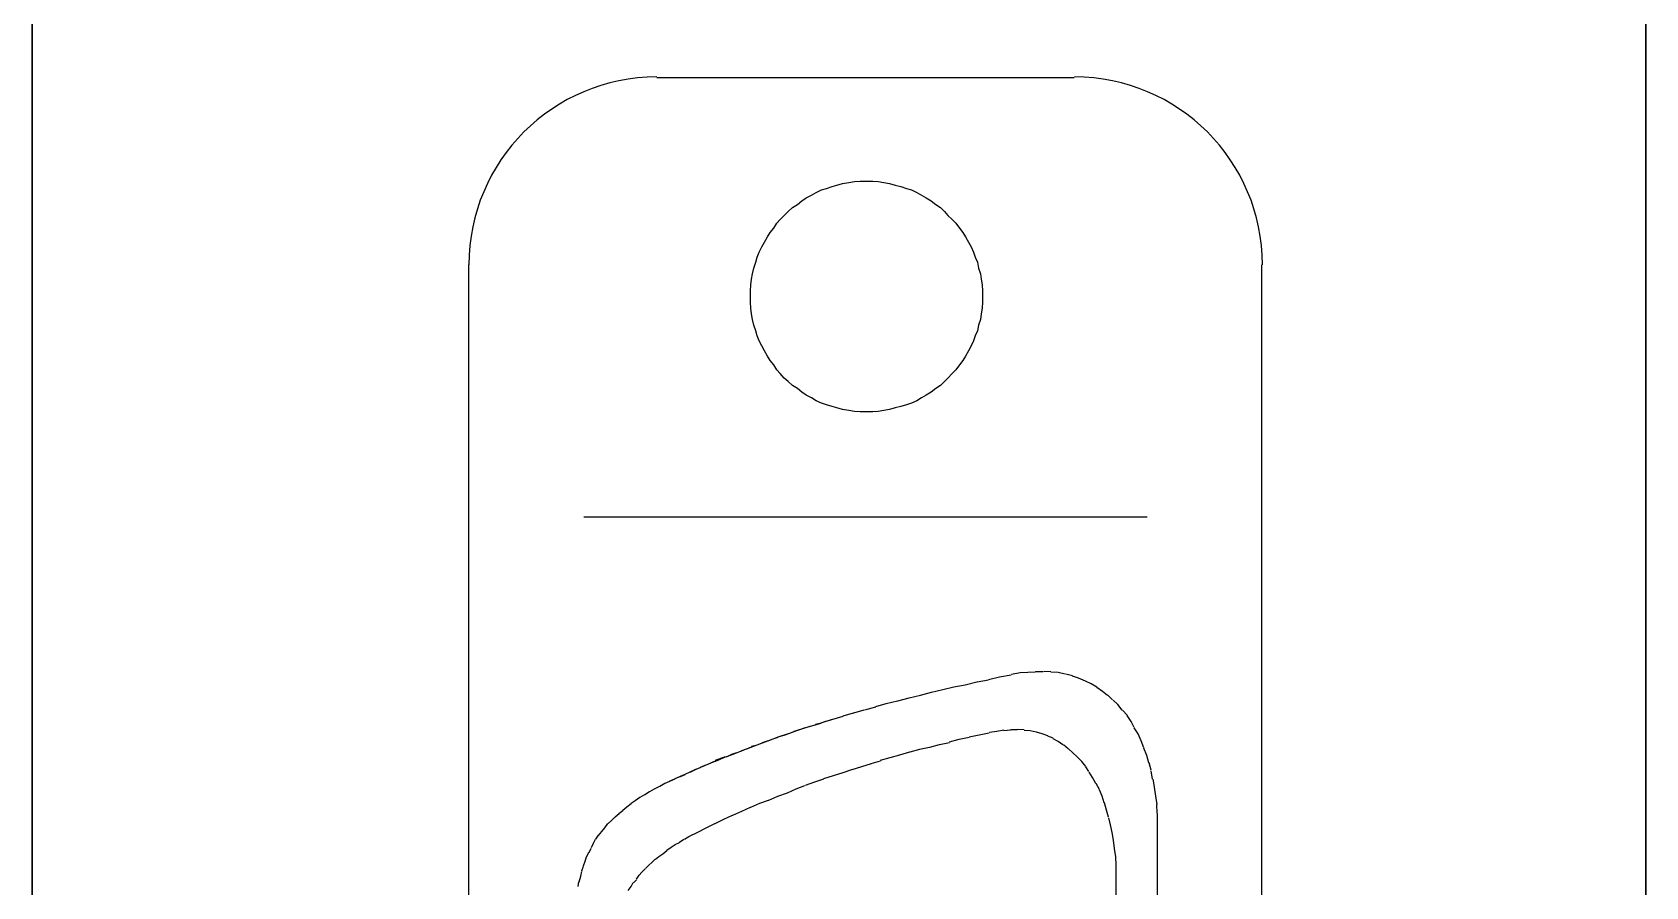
# Model space of a CAD drawing. Extents: x 0 to 34, y 0 to 22.
# Drawn here: x 16.5218 to 16.6655, y 13.6133 to 13.6894 of the extents above; entities that cross this region are included whole.
import ezdxf

# ---------------------------------------------------------------- set-up
doc = ezdxf.new("R2010")
doc.units = 0
doc.header["$LTSCALE"] = 0.375
doc.header["$MEASUREMENT"] = 0
doc.linetypes.add('Standard', pattern=[0])
doc.layers.add('Free_graphics', color=2, linetype='Continuous')
doc.layers.add('SLIN', color=1, linetype='Continuous')

msp = doc.modelspace()

# ---------------------------------------------------------------- linework, layer by layer
at = {"layer": 'Free_graphics', "color": 2, "linetype": 'Standard', "lineweight": -3}
for p, q in [((16.52181, 12.93741), (16.52181, 13.84923)), ((16.52181, 12.93741), (16.52181, 13.84923)), ((16.52181, 13.84923), (16.52181, 12.93741)), ((16.52181, 13.84923), (16.52181, 12.93741)), ((16.52181, 12.93741), (16.52181, 13.84923)), ((16.52181, 12.93741), (16.52181, 13.84923)), ((16.52181, 13.84923), (16.52181, 12.93741)), ((16.52181, 13.84923), (16.52181, 12.93741)), ((16.66555, 13.84923), (16.66555, 12.93741)), ((16.66555, 12.93741), (16.66555, 13.84923)), ((16.66555, 13.84923), (16.66555, 12.93741)), ((16.66555, 12.93741), (16.66555, 13.84923))]:
    msp.add_line(p, q, dxfattribs=at)
at = {"layer": 'Free_graphics', "color": 4, "linetype": 'Standard', "lineweight": -3}
for p, q in [((16.52181, 12.93741), (16.52181, 13.84923)), ((16.52181, 12.93741), (16.52181, 13.84923)), ((16.66555, 13.84923), (16.66555, 12.93741)), ((16.66555, 13.84923), (16.66555, 12.93741))]:
    msp.add_line(p, q, dxfattribs=at)
at = {"layer": 'SLIN', "color": 2, "linetype": 'Standard', "lineweight": -3}
for p, q in [((16.57745, 13.68538), (16.61463, 13.68538)), ((16.59122, 13.67489), (16.59165, 13.67514)), ((16.59165, 13.67514), (16.59211, 13.67535)), ((16.59211, 13.67535), (16.59258, 13.67549)), ((16.59258, 13.67549), (16.59308, 13.67567)), ((16.59308, 13.67567), (16.5935, 13.67578)), ((16.5935, 13.67578), (16.594, 13.67592)), ((16.594, 13.67592), (16.59457, 13.67603)), ((16.59457, 13.67603), (16.59507, 13.6761)), ((16.59507, 13.6761), (16.59557, 13.67613)), ((16.59557, 13.67613), (16.59614, 13.67613)), ((16.59614, 13.67613), (16.59668, 13.67613)), ((16.59668, 13.67613), (16.59718, 13.6761)), ((16.59718, 13.6761), (16.59768, 13.67603)), ((16.59768, 13.67603), (16.59818, 13.67592)), ((16.59818, 13.67592), (16.59868, 13.67578)), ((16.59868, 13.67578), (16.59918, 13.67567)), ((16.59918, 13.67567), (16.59968, 13.67549)), ((16.59968, 13.67549), (16.60014, 13.67535)), ((16.60014, 13.67535), (16.60061, 13.67514)), ((16.60061, 13.67514), (16.60103, 13.67489)), ((16.58915, 13.67342), (16.58954, 13.67378)), ((16.58954, 13.67378), (16.58997, 13.67407)), ((16.58997, 13.67407), (16.59036, 13.67439)), ((16.59036, 13.67439), (16.59076, 13.67464)), ((16.59076, 13.67464), (16.59122, 13.67489)), ((16.60103, 13.67489), (16.60146, 13.67464)), ((16.60146, 13.67464), (16.60189, 13.67439)), ((16.60189, 13.67439), (16.60232, 13.67407)), ((16.60232, 13.67407), (16.60271, 13.67378)), ((16.60271, 13.67378), (16.60307, 13.67342)), ((16.58787, 13.67196), (16.58815, 13.67239)), ((16.58815, 13.67239), (16.58844, 13.67271)), ((16.58844, 13.67271), (16.58879, 13.67307)), ((16.58879, 13.67307), (16.58915, 13.67342)), ((16.60307, 13.67342), (16.60339, 13.67307)), ((16.60339, 13.67307), (16.60375, 13.67271)), ((16.60375, 13.67271), (16.6041, 13.67239)), ((16.6041, 13.67239), (16.60442, 13.67196)), ((16.58705, 13.67071), (16.5873, 13.67117)), ((16.5873, 13.67117), (16.58755, 13.67157)), ((16.58755, 13.67157), (16.58787, 13.67196)), ((16.60442, 13.67196), (16.60471, 13.67157)), ((16.60471, 13.67157), (16.60496, 13.67117)), ((16.60496, 13.67117), (16.60521, 13.67071)), ((16.58626, 13.66893), (16.5864, 13.66936)), ((16.5864, 13.66936), (16.58658, 13.66982)), ((16.58658, 13.66982), (16.5868, 13.67028)), ((16.5868, 13.67028), (16.58705, 13.67071)), ((16.60521, 13.67071), (16.60546, 13.67028)), ((16.60546, 13.67028), (16.60567, 13.66982)), ((16.60567, 13.66982), (16.60582, 13.66936)), ((16.60582, 13.66936), (16.60603, 13.66893)), ((16.56071, 13.48288), (16.56071, 13.66868)), ((16.5859, 13.66739), (16.58598, 13.66789)), ((16.58598, 13.66789), (16.58608, 13.66839)), ((16.58608, 13.66839), (16.58626, 13.66893)), ((16.60603, 13.66893), (16.6061, 13.66839)), ((16.6061, 13.66839), (16.60628, 13.66789)), ((16.60628, 13.66789), (16.60635, 13.66739)), ((16.63136, 13.48288), (16.63136, 13.66868)), ((16.5858, 13.66636), (16.58583, 13.66689)), ((16.58583, 13.66689), (16.5859, 13.66739)), ((16.60635, 13.66739), (16.60642, 13.66689)), ((16.60642, 13.66689), (16.60646, 13.66636)), ((16.5858, 13.66586), (16.5858, 13.66636)), ((16.5858, 13.66536), (16.5858, 13.66586)), ((16.58583, 13.66482), (16.5858, 13.66536)), ((16.60646, 13.66536), (16.60642, 13.66482)), ((16.60646, 13.66636), (16.60646, 13.66586)), ((16.60646, 13.66586), (16.60646, 13.66536)), ((16.5859, 13.66432), (16.58583, 13.66482)), ((16.58598, 13.66382), (16.5859, 13.66432)), ((16.58608, 13.66332), (16.58598, 13.66382)), ((16.60628, 13.66382), (16.6061, 13.66332)), ((16.60635, 13.66432), (16.60628, 13.66382)), ((16.60642, 13.66482), (16.60635, 13.66432)), ((16.58626, 13.66279), (16.58608, 13.66332)), ((16.5864, 13.66236), (16.58626, 13.66279)), ((16.58658, 13.6619), (16.5864, 13.66236)), ((16.60582, 13.66236), (16.60567, 13.6619)), ((16.60603, 13.66279), (16.60582, 13.66236)), ((16.6061, 13.66332), (16.60603, 13.66279)), ((16.5868, 13.66147), (16.58658, 13.6619)), ((16.58705, 13.66101), (16.5868, 13.66147)), ((16.5873, 13.66054), (16.58705, 13.66101)), ((16.60521, 13.66101), (16.60496, 13.66054)), ((16.60546, 13.66147), (16.60521, 13.66101)), ((16.60567, 13.6619), (16.60546, 13.66147)), ((16.58755, 13.66015), (16.5873, 13.66054)), ((16.58787, 13.65976), (16.58755, 13.66015)), ((16.58815, 13.65933), (16.58787, 13.65976)), ((16.58844, 13.65901), (16.58815, 13.65933)), ((16.6041, 13.65933), (16.60375, 13.65901)), ((16.60442, 13.65976), (16.6041, 13.65933)), ((16.60471, 13.66015), (16.60442, 13.65976)), ((16.60496, 13.66054), (16.60471, 13.66015)), ((16.58879, 13.65858), (16.58844, 13.65901)), ((16.58915, 13.65829), (16.58879, 13.65858)), ((16.58954, 13.65794), (16.58915, 13.65829)), ((16.58997, 13.65765), (16.58954, 13.65794)), ((16.60271, 13.65794), (16.60232, 13.65765)), ((16.60307, 13.65829), (16.60271, 13.65794)), ((16.60339, 13.65858), (16.60307, 13.65829)), ((16.60375, 13.65901), (16.60339, 13.65858)), ((16.59036, 13.65733), (16.58997, 13.65765)), ((16.59076, 13.65708), (16.59036, 13.65733)), ((16.59122, 13.65683), (16.59076, 13.65708)), ((16.59165, 13.65658), (16.59122, 13.65683)), ((16.59211, 13.65637), (16.59165, 13.65658)), ((16.59258, 13.65622), (16.59211, 13.65637)), ((16.60014, 13.65637), (16.59968, 13.65622)), ((16.60061, 13.65658), (16.60014, 13.65637)), ((16.60103, 13.65683), (16.60061, 13.65658)), ((16.60146, 13.65708), (16.60103, 13.65683)), ((16.60189, 13.65733), (16.60146, 13.65708)), ((16.60232, 13.65765), (16.60189, 13.65733)), ((16.59308, 13.65605), (16.59258, 13.65622)), ((16.5935, 13.65594), (16.59308, 13.65605)), ((16.594, 13.6558), (16.5935, 13.65594)), ((16.59457, 13.65569), (16.594, 13.6558)), ((16.59507, 13.65562), (16.59457, 13.65569)), ((16.59557, 13.65558), (16.59507, 13.65562)), ((16.59614, 13.65558), (16.59557, 13.65558)), ((16.59668, 13.65558), (16.59614, 13.65558)), ((16.59718, 13.65562), (16.59668, 13.65558)), ((16.59768, 13.65569), (16.59718, 13.65562)), ((16.59818, 13.6558), (16.59768, 13.65569)), ((16.59868, 13.65594), (16.59818, 13.6558)), ((16.59918, 13.65605), (16.59868, 13.65594)), ((16.59968, 13.65622), (16.59918, 13.65605)), ((16.60699, 13.63175), (16.60799, 13.63199)), ((16.60799, 13.63199), (16.60903, 13.63217)), ((16.60906, 13.63221), (16.60981, 13.63235)), ((16.60981, 13.63235), (16.61049, 13.63239)), ((16.61049, 13.63239), (16.61117, 13.63242)), ((16.6112, 13.63246), (16.61188, 13.63246)), ((16.61256, 13.63242), (16.61192, 13.63246)), ((16.6132, 13.63235), (16.61256, 13.63239)), ((16.61384, 13.63221), (16.6132, 13.63235)), ((16.61449, 13.63207), (16.61388, 13.63221)), ((16.61502, 13.63185), (16.61449, 13.63203)), ((16.60093, 13.63035), (16.60193, 13.6306)), ((16.60193, 13.6306), (16.60292, 13.63085)), ((16.60292, 13.63085), (16.60392, 13.6311)), ((16.60392, 13.6311), (16.60492, 13.63128)), ((16.60492, 13.63128), (16.60596, 13.63153)), ((16.60599, 13.63153), (16.60699, 13.63171)), ((16.61563, 13.6316), (16.61502, 13.63185)), ((16.61613, 13.63135), (16.61563, 13.6316)), ((16.61666, 13.63107), (16.61613, 13.63135)), ((16.61716, 13.63067), (16.61666, 13.63103)), ((16.61759, 13.63032), (16.61716, 13.63067)), ((16.59597, 13.62903), (16.59697, 13.62932)), ((16.59697, 13.62935), (16.59789, 13.6296)), ((16.59789, 13.6296), (16.59889, 13.62985)), ((16.59893, 13.62985), (16.59993, 13.6301)), ((16.59993, 13.6301), (16.60093, 13.63035)), ((16.61805, 13.62993), (16.61763, 13.63035)), ((16.61852, 13.6295), (16.61809, 13.62989)), ((16.61891, 13.629), (16.61852, 13.6295)), ((16.59115, 13.62757), (16.59208, 13.62786)), ((16.59115, 13.62757), (16.59158, 13.62771)), ((16.59158, 13.62775), (16.59208, 13.62789)), ((16.59208, 13.62789), (16.593, 13.62818)), ((16.59208, 13.62789), (16.59251, 13.62803)), ((16.59254, 13.62803), (16.59304, 13.62818)), ((16.59304, 13.62818), (16.59404, 13.62846)), ((16.59404, 13.6285), (16.59497, 13.62878)), ((16.595, 13.62878), (16.59593, 13.62903)), ((16.61934, 13.62857), (16.61895, 13.629)), ((16.6197, 13.628), (16.61934, 13.62853)), ((16.61998, 13.62746), (16.6197, 13.628)), ((16.5864, 13.62593), (16.58733, 13.62629)), ((16.58687, 13.62614), (16.5873, 13.62629)), ((16.58733, 13.62629), (16.58783, 13.62646)), ((16.58737, 13.62629), (16.58826, 13.62664)), ((16.58783, 13.62646), (16.58826, 13.62661)), ((16.58826, 13.62664), (16.58919, 13.62693)), ((16.58826, 13.62664), (16.58876, 13.62679)), ((16.58879, 13.62679), (16.58922, 13.62693)), ((16.58922, 13.62693), (16.59015, 13.62728)), ((16.58922, 13.62693), (16.58965, 13.62711)), ((16.58969, 13.62714), (16.59019, 13.62728)), ((16.59019, 13.62728), (16.59111, 13.62757)), ((16.59019, 13.62728), (16.59061, 13.62743)), ((16.59065, 13.62743), (16.59115, 13.62757)), ((16.62034, 13.62689), (16.61998, 13.62743)), ((16.62059, 13.62629), (16.62034, 13.62689)), ((16.62084, 13.62564), (16.62059, 13.62629)), ((16.58269, 13.62454), (16.58358, 13.62489)), ((16.58316, 13.62468), (16.58358, 13.62486)), ((16.58362, 13.62486), (16.58455, 13.62522)), ((16.58362, 13.62486), (16.58405, 13.62504)), ((16.58405, 13.62507), (16.58448, 13.62522)), ((16.58451, 13.62522), (16.58501, 13.62539)), ((16.58455, 13.62522), (16.58544, 13.62557)), ((16.58501, 13.62543), (16.58544, 13.62557)), ((16.58548, 13.62557), (16.5864, 13.62593)), ((16.58548, 13.62557), (16.5859, 13.62575)), ((16.5859, 13.62579), (16.5864, 13.62593)), ((16.5864, 13.62593), (16.58683, 13.62611)), ((16.62109, 13.62497), (16.62084, 13.62561)), ((16.62127, 13.62432), (16.62109, 13.62497)), ((16.57909, 13.62293), (16.57998, 13.62332)), ((16.57998, 13.62332), (16.58087, 13.62372)), ((16.57998, 13.62332), (16.58037, 13.6235)), ((16.58041, 13.6235), (16.58084, 13.62368)), ((16.58084, 13.62372), (16.58134, 13.62389)), ((16.58091, 13.62372), (16.5818, 13.62411)), ((16.58134, 13.62393), (16.58176, 13.62411)), ((16.5818, 13.62411), (16.58269, 13.6245)), ((16.5818, 13.62411), (16.58223, 13.62429)), ((16.58226, 13.62432), (16.58269, 13.62447)), ((16.58269, 13.62447), (16.58312, 13.62464)), ((16.62148, 13.62365), (16.6213, 13.62432)), ((16.62162, 13.62286), (16.62148, 13.62361)), ((16.57684, 13.62175), (16.57723, 13.622)), ((16.57684, 13.62175), (16.57723, 13.622)), ((16.57723, 13.622), (16.57773, 13.62225)), ((16.57723, 13.622), (16.57773, 13.62225)), ((16.57773, 13.62225), (16.57816, 13.6225)), ((16.57773, 13.62225), (16.57816, 13.6225)), ((16.5782, 13.6225), (16.57909, 13.6229)), ((16.5782, 13.6225), (16.57862, 13.62268)), ((16.57862, 13.62272), (16.57905, 13.6229)), ((16.57909, 13.62293), (16.57952, 13.62311)), ((16.57955, 13.62311), (16.57998, 13.62329)), ((16.6218, 13.62218), (16.62166, 13.62286)), ((16.62191, 13.62136), (16.6218, 13.62215)), ((16.57477, 13.6204), (16.57516, 13.62068)), ((16.57477, 13.6204), (16.57516, 13.62068)), ((16.57516, 13.62072), (16.57552, 13.62097)), ((16.57516, 13.62072), (16.57552, 13.62097)), ((16.57552, 13.62097), (16.57595, 13.62125)), ((16.57552, 13.62097), (16.57595, 13.62125)), ((16.57598, 13.62125), (16.57638, 13.6215)), ((16.57598, 13.62125), (16.57638, 13.6215)), ((16.57638, 13.6215), (16.5768, 13.62175)), ((16.57638, 13.6215), (16.5768, 13.62175)), ((16.62202, 13.62061), (16.62191, 13.62136)), ((16.62202, 13.61983), (16.62198, 13.62061)), ((16.57313, 13.6189), (16.57341, 13.61918)), ((16.57313, 13.6189), (16.57341, 13.61918)), ((16.57341, 13.61918), (16.5737, 13.61947)), ((16.57341, 13.61918), (16.5737, 13.61947)), ((16.57374, 13.61951), (16.57409, 13.61979)), ((16.57374, 13.61951), (16.57409, 13.61979)), ((16.57406, 13.61979), (16.57441, 13.62008)), ((16.57406, 13.61979), (16.57441, 13.62008)), ((16.57441, 13.62011), (16.57477, 13.6204)), ((16.57441, 13.62011), (16.57477, 13.6204)), ((16.62205, 13.61901), (16.62205, 13.61979)), ((16.62205, 13.53162), (16.62205, 13.61901)), ((16.57202, 13.61751), (16.57227, 13.61786)), ((16.57202, 13.61751), (16.57227, 13.61786)), ((16.57227, 13.61783), (16.57256, 13.61819)), ((16.57227, 13.61783), (16.57256, 13.61819)), ((16.57256, 13.61819), (16.57281, 13.61854)), ((16.57256, 13.61819), (16.57281, 13.61854)), ((16.57281, 13.61854), (16.57309, 13.6189)), ((16.57281, 13.61854), (16.57309, 13.6189)), ((16.5712, 13.61594), (16.57138, 13.61633)), ((16.5712, 13.61594), (16.57138, 13.61633)), ((16.57142, 13.61633), (16.57159, 13.61672)), ((16.57142, 13.61633), (16.57159, 13.61672)), ((16.57163, 13.61676), (16.57181, 13.61715)), ((16.57163, 13.61676), (16.57181, 13.61715)), ((16.57181, 13.61715), (16.57199, 13.61751)), ((16.57181, 13.61715), (16.57199, 13.61751)), ((16.57077, 13.61469), (16.57092, 13.61512)), ((16.57077, 13.61469), (16.57092, 13.61512)), ((16.57092, 13.61515), (16.57106, 13.61555)), ((16.57092, 13.61515), (16.57106, 13.61555)), ((16.57106, 13.61555), (16.5712, 13.61594)), ((16.57106, 13.61555), (16.5712, 13.61594)), ((16.57045, 13.6133), (16.57049, 13.61373)), ((16.57045, 13.6133), (16.57049, 13.61373)), ((16.57052, 13.61373), (16.57067, 13.61422)), ((16.57052, 13.61373), (16.57067, 13.61422)), ((16.57067, 13.61422), (16.57077, 13.61465)), ((16.57067, 13.61422), (16.57077, 13.61465))]:
    msp.add_line(p, q, dxfattribs=at)
at = {"layer": 'SLIN', "color": 7, "linetype": 'Standard', "lineweight": -3}
for p, q in [((16.57095, 13.64623), (16.62112, 13.64623)), ((16.60353, 13.62618), (16.60439, 13.62643)), ((16.60439, 13.62643), (16.60528, 13.62661)), ((16.60528, 13.62664), (16.60617, 13.62682)), ((16.60617, 13.62682), (16.60706, 13.627)), ((16.6071, 13.62704), (16.60774, 13.62714)), ((16.60774, 13.62714), (16.60835, 13.62725)), ((16.60835, 13.62721), (16.60896, 13.62725)), ((16.60896, 13.62728), (16.60956, 13.62728)), ((16.61017, 13.62725), (16.60956, 13.62728)), ((16.6107, 13.62718), (16.61017, 13.62721)), ((16.61124, 13.62704), (16.6107, 13.62718)), ((16.61177, 13.62689), (16.61127, 13.62704)), ((16.61227, 13.62671), (16.61177, 13.62689)), ((16.61277, 13.6265), (16.61227, 13.62668)), ((16.6132, 13.62621), (16.61277, 13.62646)), ((16.61363, 13.62593), (16.6132, 13.62621)), ((16.59739, 13.62454), (16.59825, 13.62479)), ((16.59825, 13.62479), (16.59911, 13.62504)), ((16.59911, 13.62504), (16.6, 13.62529)), ((16.60003, 13.62529), (16.60089, 13.62554)), ((16.60086, 13.62554), (16.60175, 13.62571)), ((16.60178, 13.62571), (16.60264, 13.62596)), ((16.60264, 13.62596), (16.60353, 13.62614)), ((16.61409, 13.62557), (16.61367, 13.62593)), ((16.61452, 13.62522), (16.61413, 13.62557)), ((16.61491, 13.62486), (16.61452, 13.62522)), ((16.61531, 13.62443), (16.61491, 13.62486)), ((16.59318, 13.62318), (16.59404, 13.62347)), ((16.59404, 13.62347), (16.59482, 13.62372)), ((16.59486, 13.62372), (16.59572, 13.624)), ((16.59572, 13.624), (16.59657, 13.62425)), ((16.59654, 13.62425), (16.59739, 13.6245)), ((16.61566, 13.624), (16.61531, 13.62443)), ((16.61595, 13.62354), (16.61566, 13.62397)), ((16.61627, 13.623), (16.61598, 13.6235)), ((16.58908, 13.62165), (16.58986, 13.622)), ((16.58986, 13.622), (16.59065, 13.62229)), ((16.59069, 13.62232), (16.59154, 13.62261)), ((16.59154, 13.62261), (16.59233, 13.6229)), ((16.59233, 13.62293), (16.59318, 13.62318)), ((16.61656, 13.62247), (16.61627, 13.623)), ((16.61688, 13.62193), (16.61659, 13.62247)), ((16.61713, 13.62136), (16.61688, 13.6219)), ((16.58583, 13.62036), (16.58662, 13.62072)), ((16.58662, 13.62072), (16.5874, 13.621)), ((16.58744, 13.621), (16.58822, 13.62136)), ((16.58822, 13.62136), (16.58908, 13.62165)), ((16.6173, 13.62075), (16.61713, 13.62136)), ((16.61752, 13.62011), (16.61734, 13.62075)), ((16.58266, 13.6189), (16.58341, 13.61929)), ((16.58341, 13.61929), (16.58419, 13.61965)), ((16.58423, 13.61965), (16.58501, 13.62001)), ((16.58501, 13.62001), (16.5858, 13.62036)), ((16.6177, 13.61947), (16.61752, 13.62011)), ((16.61788, 13.61879), (16.61773, 13.61943)), ((16.57991, 13.61751), (16.5803, 13.61776)), ((16.5803, 13.61776), (16.58109, 13.61815)), ((16.58109, 13.61815), (16.58184, 13.61854)), ((16.58184, 13.61854), (16.58262, 13.6189)), ((16.61802, 13.61811), (16.61788, 13.61879)), ((16.61813, 13.61744), (16.61802, 13.61811)), ((16.57763, 13.61597), (16.57798, 13.61622)), ((16.57798, 13.61622), (16.57834, 13.61651)), ((16.57834, 13.61654), (16.57873, 13.61679)), ((16.57873, 13.61679), (16.57909, 13.61704)), ((16.57909, 13.61704), (16.57948, 13.61722)), ((16.57948, 13.61726), (16.57987, 13.61751)), ((16.61823, 13.61672), (16.61813, 13.6174)), ((16.61834, 13.61594), (16.61823, 13.61669)), ((16.57613, 13.61458), (16.57641, 13.61487)), ((16.57645, 13.6149), (16.57673, 13.61519)), ((16.57673, 13.61519), (16.57702, 13.61544)), ((16.57702, 13.61544), (16.5773, 13.61572)), ((16.57734, 13.61572), (16.57763, 13.61597)), ((16.61838, 13.61519), (16.61834, 13.61594)), ((16.61838, 13.6144), (16.61838, 13.61519)), ((16.57491, 13.61294), (16.57516, 13.6133)), ((16.57516, 13.6133), (16.57534, 13.61365)), ((16.57538, 13.61362), (16.57563, 13.6139)), ((16.57563, 13.61394), (16.57588, 13.6143)), ((16.57588, 13.6143), (16.57613, 13.61458)), ((16.61838, 13.53654), (16.61838, 13.61437))]:
    msp.add_line(p, q, dxfattribs=at)
at = {"layer": 'SLIN', "color": 2, "linetype": 'Standard', "lineweight": -3}
for centre, start, end in [((16.57745, 13.66868), 90, 180), ((16.61466, 13.66868), 0, 90)]:
    msp.add_arc(centre, 0.01674, start, end, dxfattribs=at)

doc.saveas('drawing.dxf')
